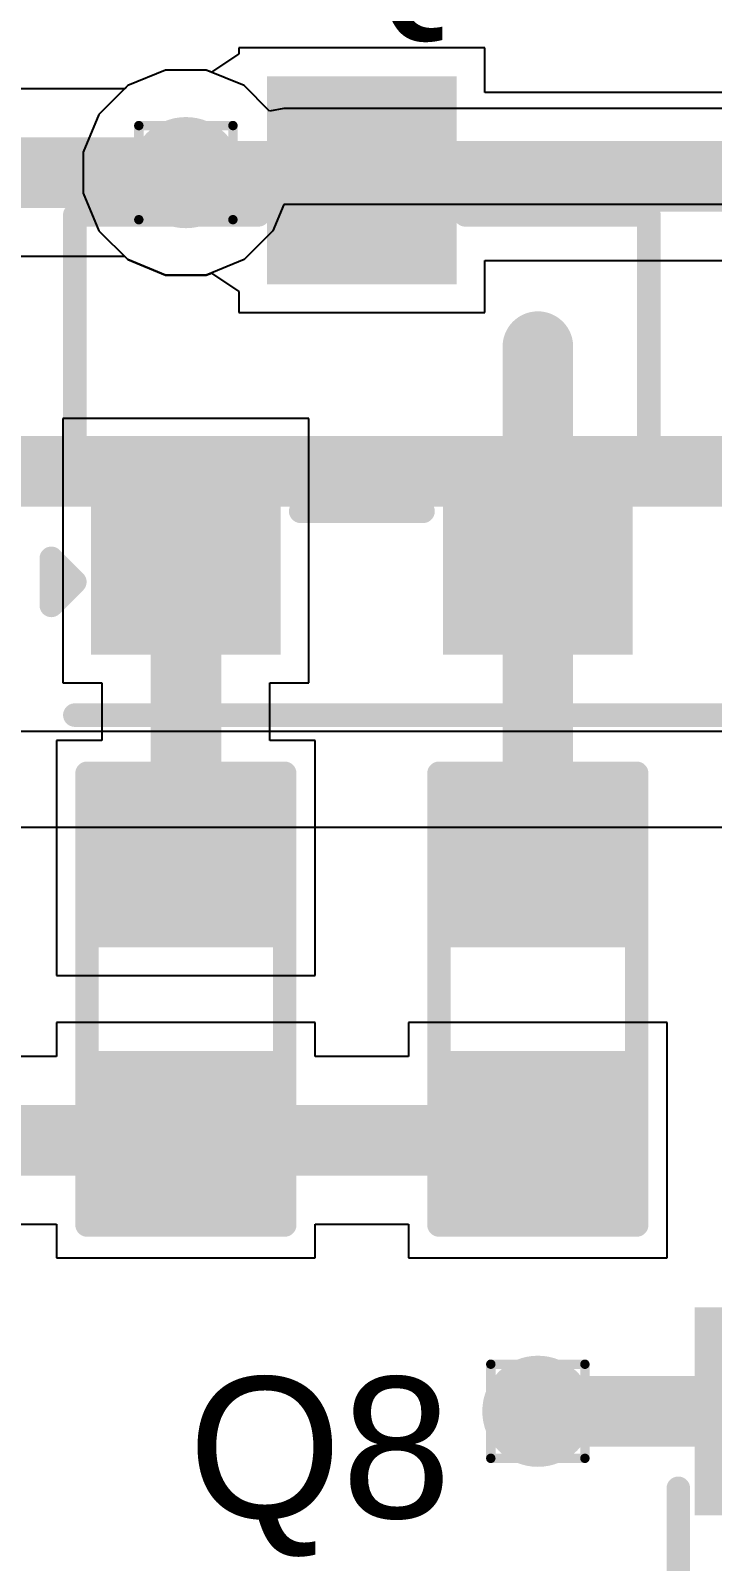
# Model space of a CAD drawing. Header units: inches. Extents: x -40 to 219, y 2 to 133.
# Drawn here: x 64.77 to 68.45, y 30.55 to 38.82 of the extents above; entities that cross this region are included whole.
import ezdxf

# ---------------------------------------------------------------- set-up
doc = ezdxf.new("R2010")
doc.units = ezdxf.units.IN
for name, color, linetype in [('Bottom Layer', 5, 'Continuous'), ('Drill Drawing', 1, 'Continuous'), ('Top Layer', 1, 'Continuous'), ('Top Overlay', 2, 'Continuous'), ('Top Paste', 8, 'Continuous'), ('Top Solder', 216, 'Continuous'), ('Via Holes', 16, 'Continuous')]:
    doc.layers.add(name, color=color, linetype=linetype)
doc.styles.add('Arial', font='', dxfattribs={"height": 0.2})
doc.styles.get('Arial').set_extended_font_data('Arial')

# ---------------------------------------------------------------- blocks, each defined once
blk = doc.blocks.new('R___0603_35')
at = {"layer": 'Top Layer'}
for points in [[(-0.381, 0.4445), (-0.381, -0.4445), (-1.143, -0.4445), (-1.143, 0.4445)], [(1.143, 0.4445), (1.143, -0.4445), (0.381, -0.4445), (0.381, 0.4445)]]:
    blk.add_hatch(color=1, dxfattribs=at).paths.add_polyline_path(points)
at = {"layer": 'Top Paste'}
for points in [[(-0.381, 0.4445), (-0.381, -0.4445), (-1.143, -0.4445), (-1.143, 0.4445)], [(1.143, 0.4445), (1.143, -0.4445), (0.381, -0.4445), (0.381, 0.4445)]]:
    blk.add_hatch(color=8, dxfattribs=at).paths.add_polyline_path(points)
at = {"layer": 'Top Solder'}
for points in [[(-0.2794, 0.5461), (-0.2794, -0.5461), (-1.2446, -0.5461), (-1.2446, 0.5461)], [(1.2446, 0.5461), (1.2446, -0.5461), (0.2794, -0.5461), (0.2794, 0.5461)]]:
    blk.add_hatch(color=216, dxfattribs=at).paths.add_polyline_path(points)
at = {"layer": 'Top Overlay'}
for points in [[(1.2192, 0.5334, 0.127, 0.127, 0), (-1.2192, 0.5334, 0.127, 0.127, 0)], [(-1.2192, -0.5334, 0.127, 0.127, 0), (-1.2192, 0.5334, 0.127, 0.127, 0)], [(1.2192, -0.5334, 0.127, 0.127, 0), (1.2192, 0.5334, 0.127, 0.127, 0)], [(1.2192, -0.5334, 0.127, 0.127, 0), (-1.2192, -0.5334, 0.127, 0.127, 0)]]:
    blk.add_lwpolyline(points, format="xyseb", dxfattribs=at)
for points in [[(-1.25095, 0.5334, 0.0635, 0.0635, 1), (-1.18745, 0.5334, 0.0635, 0.0635, 1)], [(-1.25095, 0.5334, 0.0635, 0.0635, 1), (-1.18745, 0.5334, 0.0635, 0.0635, 1)], [(1.18745, 0.5334, 0.0635, 0.0635, 1), (1.25095, 0.5334, 0.0635, 0.0635, 1)], [(1.18745, 0.5334, 0.0635, 0.0635, 1), (1.25095, 0.5334, 0.0635, 0.0635, 1)], [(-1.25095, -0.5334, 0.0635, 0.0635, 1), (-1.18745, -0.5334, 0.0635, 0.0635, 1)], [(-1.25095, -0.5334, 0.0635, 0.0635, 1), (-1.18745, -0.5334, 0.0635, 0.0635, 1)], [(1.18745, -0.5334, 0.0635, 0.0635, 1), (1.25095, -0.5334, 0.0635, 0.0635, 1)], [(1.18745, -0.5334, 0.0635, 0.0635, 1), (1.25095, -0.5334, 0.0635, 0.0635, 1)]]:
    blk.add_lwpolyline(points, format="xyseb", close=True, dxfattribs=at)
blk = doc.blocks.new('R___0603_37')
at = {"layer": 'Top Layer'}
for points in [[(-0.381, 0.4445), (-0.381, -0.4445), (-1.143, -0.4445), (-1.143, 0.4445)], [(1.143, 0.4445), (1.143, -0.4445), (0.381, -0.4445), (0.381, 0.4445)]]:
    blk.add_hatch(color=1, dxfattribs=at).paths.add_polyline_path(points)
at = {"layer": 'Top Paste'}
for points in [[(-0.381, 0.4445), (-0.381, -0.4445), (-1.143, -0.4445), (-1.143, 0.4445)], [(1.143, 0.4445), (1.143, -0.4445), (0.381, -0.4445), (0.381, 0.4445)]]:
    blk.add_hatch(color=8, dxfattribs=at).paths.add_polyline_path(points)
at = {"layer": 'Top Solder'}
for points in [[(-0.2794, 0.5461), (-0.2794, -0.5461), (-1.2446, -0.5461), (-1.2446, 0.5461)], [(1.2446, 0.5461), (1.2446, -0.5461), (0.2794, -0.5461), (0.2794, 0.5461)]]:
    blk.add_hatch(color=216, dxfattribs=at).paths.add_polyline_path(points)
at = {"layer": 'Top Overlay'}
for points in [[(-1.2192, 0.5334, 0.127, 0.127, 0), (1.2192, 0.5334, 0.127, 0.127, 0)], [(-1.2192, 0.5334, 0.127, 0.127, 0), (-1.2192, -0.5334, 0.127, 0.127, 0)], [(1.2192, 0.5334, 0.127, 0.127, 0), (1.2192, -0.5334, 0.127, 0.127, 0)], [(-1.2192, -0.5334, 0.127, 0.127, 0), (1.2192, -0.5334, 0.127, 0.127, 0)]]:
    blk.add_lwpolyline(points, format="xyseb", dxfattribs=at)
for points in [[(-1.25095, 0.5334, 0.0635, 0.0635, 1), (-1.18745, 0.5334, 0.0635, 0.0635, 1)], [(-1.25095, 0.5334, 0.0635, 0.0635, 1), (-1.18745, 0.5334, 0.0635, 0.0635, 1)], [(1.18745, 0.5334, 0.0635, 0.0635, 1), (1.25095, 0.5334, 0.0635, 0.0635, 1)], [(1.18745, 0.5334, 0.0635, 0.0635, 1), (1.25095, 0.5334, 0.0635, 0.0635, 1)], [(-1.25095, -0.5334, 0.0635, 0.0635, 1), (-1.18745, -0.5334, 0.0635, 0.0635, 1)], [(-1.25095, -0.5334, 0.0635, 0.0635, 1), (-1.18745, -0.5334, 0.0635, 0.0635, 1)], [(1.18745, -0.5334, 0.0635, 0.0635, 1), (1.25095, -0.5334, 0.0635, 0.0635, 1)], [(1.18745, -0.5334, 0.0635, 0.0635, 1), (1.25095, -0.5334, 0.0635, 0.0635, 1)]]:
    blk.add_lwpolyline(points, format="xyseb", close=True, dxfattribs=at)
blk = doc.blocks.new('SOT_23_118')
at = {"layer": 'Top Layer'}
for points in [[(-0.41, 1.46), (0.41, 1.46), (0.41, 0.54), (-0.41, 0.54)], [(-1.36, -0.54), (-0.54, -0.54), (-0.54, -1.46), (-1.36, -1.46)], [(0.54, -0.54), (1.36, -0.54), (1.36, -1.46), (0.54, -1.46)]]:
    blk.add_hatch(color=1, dxfattribs=at).paths.add_polyline_path(points)
at = {"layer": 'Top Paste'}
for points in [[(-0.41, 1.46), (0.41, 1.46), (0.41, 0.54), (-0.41, 0.54)], [(-1.36, -0.54), (-0.54, -0.54), (-0.54, -1.46), (-1.36, -1.46)], [(0.54, -0.54), (1.36, -0.54), (1.36, -1.46), (0.54, -1.46)]]:
    blk.add_hatch(color=8, dxfattribs=at).paths.add_polyline_path(points)
at = {"layer": 'Top Solder'}
for points in [[(-0.5116, 1.5616), (0.5116, 1.5616), (0.5116, 0.4384), (-0.5116, 0.4384)], [(-1.4616, -0.4384), (-0.4384, -0.4384), (-0.4384, -1.5616), (-1.4616, -1.5616)], [(0.4384, -0.4384), (1.4616, -0.4384), (1.4616, -1.5616), (0.4384, -1.5616)]]:
    blk.add_hatch(color=216, dxfattribs=at).paths.add_polyline_path(points)
at = {"layer": 'Top Overlay'}
for points in [[(-1.5494, -0.5842, 0.127, 0.127, 0), (-1.5494, 0.8128, 0.127, 0.127, 0)], [(-1.5494, 0.8128, 0.127, 0.127, 0), (-0.5588, 0.8128, 0.127, 0.127, 0)], [(0.5588, 0.8128, 0.127, 0.127, 0), (1.5494, 0.8128, 0.127, 0.127, 0)], [(1.5494, -0.5842, 0.127, 0.127, 0), (1.5494, 0.8128, 0.127, 0.127, 0)], [(-0.3302, -0.7874, 0.127, 0.127, 0), (0.3302, -0.7874, 0.127, 0.127, 0)], [(-1.6764, -1.0414, 0.127, 0.127, 0), (-1.5494, -1.1684, 0.127, 0.127, 0)], [(-1.6764, -1.2954, 0.127, 0.127, 0), (-1.6764, -1.0414, 0.127, 0.127, 0)], [(-1.6764, -1.2954, 0.127, 0.127, 0), (-1.5494, -1.1684, 0.127, 0.127, 0)]]:
    blk.add_lwpolyline(points, format="xyseb", dxfattribs=at)
for points in [[(-1.5812, 0.8128, 0.0635, 0.0635, 1), (-1.5176, 0.8128, 0.0635, 0.0635, 1)], [(-1.5812, 0.8128, 0.0635, 0.0635, 1), (-1.5176, 0.8128, 0.0635, 0.0635, 1)], [(-0.5905, 0.8128, 0.0635, 0.0635, 1), (-0.5271, 0.8128, 0.0635, 0.0635, 1)], [(0.5271, 0.8128, 0.0635, 0.0635, 1), (0.5905, 0.8128, 0.0635, 0.0635, 1)], [(1.5176, 0.8128, 0.0635, 0.0635, 1), (1.5812, 0.8128, 0.0635, 0.0635, 1)], [(1.5176, 0.8128, 0.0635, 0.0635, 1), (1.5812, 0.8128, 0.0635, 0.0635, 1)], [(-1.5812, -0.5842, 0.0635, 0.0635, 1), (-1.5176, -0.5842, 0.0635, 0.0635, 1)], [(1.5176, -0.5842, 0.0635, 0.0635, 1), (1.5812, -0.5842, 0.0635, 0.0635, 1)], [(-0.3619, -0.7874, 0.0635, 0.0635, 1), (-0.2984, -0.7874, 0.0635, 0.0635, 1)], [(0.2984, -0.7874, 0.0635, 0.0635, 1), (0.3619, -0.7874, 0.0635, 0.0635, 1)], [(-1.7082, -1.0414, 0.0635, 0.0635, 1), (-1.6446, -1.0414, 0.0635, 0.0635, 1)], [(-1.7082, -1.0414, 0.0635, 0.0635, 1), (-1.6446, -1.0414, 0.0635, 0.0635, 1)], [(-1.5812, -1.1684, 0.0635, 0.0635, 1), (-1.5176, -1.1684, 0.0635, 0.0635, 1)], [(-1.5812, -1.1684, 0.0635, 0.0635, 1), (-1.5176, -1.1684, 0.0635, 0.0635, 1)], [(-1.7082, -1.2954, 0.0635, 0.0635, 1), (-1.6446, -1.2954, 0.0635, 0.0635, 1)], [(-1.7082, -1.2954, 0.0635, 0.0635, 1), (-1.6446, -1.2954, 0.0635, 0.0635, 1)]]:
    blk.add_lwpolyline(points, format="xyseb", close=True, dxfattribs=at)
blk = doc.blocks.new('SOT_23_128')
at = {"layer": 'Top Layer'}
for points in [[(-0.41, 1.46), (0.41, 1.46), (0.41, 0.54), (-0.41, 0.54)], [(-1.36, -0.54), (-0.54, -0.54), (-0.54, -1.46), (-1.36, -1.46)], [(0.54, -0.54), (1.36, -0.54), (1.36, -1.46), (0.54, -1.46)]]:
    blk.add_hatch(color=1, dxfattribs=at).paths.add_polyline_path(points)
at = {"layer": 'Top Paste'}
for points in [[(-0.41, 1.46), (0.41, 1.46), (0.41, 0.54), (-0.41, 0.54)], [(-1.36, -0.54), (-0.54, -0.54), (-0.54, -1.46), (-1.36, -1.46)], [(0.54, -0.54), (1.36, -0.54), (1.36, -1.46), (0.54, -1.46)]]:
    blk.add_hatch(color=8, dxfattribs=at).paths.add_polyline_path(points)
at = {"layer": 'Top Solder'}
for points in [[(-0.5116, 1.5616), (0.5116, 1.5616), (0.5116, 0.4384), (-0.5116, 0.4384)], [(-1.4616, -0.4384), (-0.4384, -0.4384), (-0.4384, -1.5616), (-1.4616, -1.5616)], [(0.4384, -0.4384), (1.4616, -0.4384), (1.4616, -1.5616), (0.4384, -1.5616)]]:
    blk.add_hatch(color=216, dxfattribs=at).paths.add_polyline_path(points)
at = {"layer": 'Top Overlay'}
for points in [[(-1.5494, 0.8128, 0.127, 0.127, 0), (-1.5494, -0.5842, 0.127, 0.127, 0)], [(-0.5588, 0.8128, 0.127, 0.127, 0), (-1.5494, 0.8128, 0.127, 0.127, 0)], [(1.5494, 0.8128, 0.127, 0.127, 0), (0.5588, 0.8128, 0.127, 0.127, 0)], [(1.5494, -0.5842, 0.127, 0.127, 0), (1.5494, 0.8128, 0.127, 0.127, 0)], [(0.3302, -0.7874, 0.127, 0.127, 0), (-0.3302, -0.7874, 0.127, 0.127, 0)], [(-1.5494, -1.1684, 0.127, 0.127, 0), (-1.6764, -1.0414, 0.127, 0.127, 0)], [(-1.6764, -1.0414, 0.127, 0.127, 0), (-1.6764, -1.2954, 0.127, 0.127, 0)], [(-1.5494, -1.1684, 0.127, 0.127, 0), (-1.6764, -1.2954, 0.127, 0.127, 0)]]:
    blk.add_lwpolyline(points, format="xyseb", dxfattribs=at)
for points in [[(-1.5812, 0.8128, 0.0635, 0.0635, 1), (-1.5176, 0.8128, 0.0635, 0.0635, 1)], [(-1.5812, 0.8128, 0.0635, 0.0635, 1), (-1.5176, 0.8128, 0.0635, 0.0635, 1)], [(-0.5905, 0.8128, 0.0635, 0.0635, 1), (-0.5271, 0.8128, 0.0635, 0.0635, 1)], [(0.5271, 0.8128, 0.0635, 0.0635, 1), (0.5905, 0.8128, 0.0635, 0.0635, 1)], [(1.5176, 0.8128, 0.0635, 0.0635, 1), (1.5812, 0.8128, 0.0635, 0.0635, 1)], [(1.5176, 0.8128, 0.0635, 0.0635, 1), (1.5812, 0.8128, 0.0635, 0.0635, 1)], [(-1.5812, -0.5842, 0.0635, 0.0635, 1), (-1.5177, -0.5842, 0.0635, 0.0635, 1)], [(1.5177, -0.5842, 0.0635, 0.0635, 1), (1.5812, -0.5842, 0.0635, 0.0635, 1)], [(-0.3619, -0.7874, 0.0635, 0.0635, 1), (-0.2984, -0.7874, 0.0635, 0.0635, 1)], [(0.2984, -0.7874, 0.0635, 0.0635, 1), (0.3619, -0.7874, 0.0635, 0.0635, 1)], [(-1.7082, -1.0414, 0.0635, 0.0635, 1), (-1.6446, -1.0414, 0.0635, 0.0635, 1)], [(-1.7082, -1.0414, 0.0635, 0.0635, 1), (-1.6446, -1.0414, 0.0635, 0.0635, 1)], [(-1.5812, -1.1684, 0.0635, 0.0635, 1), (-1.5176, -1.1684, 0.0635, 0.0635, 1)], [(-1.5812, -1.1684, 0.0635, 0.0635, 1), (-1.5176, -1.1684, 0.0635, 0.0635, 1)], [(-1.7082, -1.2954, 0.0635, 0.0635, 1), (-1.6446, -1.2954, 0.0635, 0.0635, 1)], [(-1.7082, -1.2954, 0.0635, 0.0635, 1), (-1.6446, -1.2954, 0.0635, 0.0635, 1)]]:
    blk.add_lwpolyline(points, format="xyseb", close=True, dxfattribs=at)

msp = doc.modelspace()

# ---------------------------------------------------------------- hatches: boundary and pattern name
at = {"layer": 'Bottom Layer'}
h = msp.add_hatch(color=5, dxfattribs=at)
edge = h.paths.add_edge_path()
edge.add_arc((65.6111, 38.0497), 0.3, 0, 360)
h = msp.add_hatch(color=5, dxfattribs=at)
edge = h.paths.add_edge_path()
edge.add_arc((67.5111, 31.363), 0.3, 0, 360)
at = {"layer": 'Top Layer'}
h = msp.add_hatch(color=1, dxfattribs=at)
edge = h.paths.add_edge_path()
edge.add_arc((65.6111, 38.0497), 0.3, 0, 360)
h = msp.add_hatch(color=1, dxfattribs=at)
edge = h.paths.add_edge_path()
edge.add_arc((67.5111, 31.363), 0.3, 0, 360)
at = {"layer": 'Via Holes'}
h = msp.add_hatch(color=7, dxfattribs=at)
edge = h.paths.add_edge_path()
edge.add_arc((65.6111, 38.0497), 0.15, 0, 360)
h = msp.add_hatch(color=7, dxfattribs=at)
edge = h.paths.add_edge_path()
edge.add_arc((67.5111, 31.363), 0.15, 0, 360)

# ---------------------------------------------------------------- linework, layer by layer
at = {"layer": 'Bottom Layer'}
for p, q in [((65.5009, 38.6037), (65.2973, 38.5194)), ((65.7213, 38.6037), (65.5009, 38.6037)), ((65.9249, 38.5194), (65.7213, 38.6037)), ((65.2973, 38.5194), (65.2809, 38.5029)), ((66.0632, 38.3811), (65.9249, 38.5194)), ((65.2809, 38.5029), (61.4766, 38.5029)), ((66.1398, 38.3963), (66.0632, 38.3811)), ((73.7732, 38.3963), (66.1398, 38.3963)), ((66.1398, 38.3963), (66.1398, 38.3963)), ((66.1398, 37.8784), (66.0808, 37.7359)), ((73.7732, 37.8784), (66.1398, 37.8784)), ((66.0808, 37.7359), (65.9249, 37.58)), ((65.2809, 37.5965), (61.8896, 37.5965)), ((65.2973, 37.58), (65.2809, 37.5965)), ((65.5009, 37.4957), (65.2973, 37.58)), ((65.9249, 37.58), (65.7213, 37.4957)), ((65.7213, 37.4957), (65.5009, 37.4957)), ((63.8769, 35.0336), (68.7561, 35.0336)), ((64.1297, 34.5156), (68.7561, 34.5156))]:
    msp.add_line(p, q, dxfattribs=at)
for points in [[(61.4766, 38.0497, 0.381, 0.381, 0), (65.6111, 38.0497, 0.381, 0.381, 0)], [(62.788, 36.4368, 0.381, 0.381, 0), (72.351, 36.4368, 0.381, 0.381, 0)]]:
    msp.add_lwpolyline(points, format="xyseb", dxfattribs=at)
msp.add_lwpolyline([(65.5159, 38.0497, 0.1905, 0.1905, 1), (65.7064, 38.0497, 0.1905, 0.1905, 1)], format="xyseb", close=True, dxfattribs=at)
at = {"layer": 'Drill Drawing'}
for points in [[(65.3571, 38.3037, 0.0508, 0.0508, 0), (65.8651, 38.3037, 0.0508, 0.0508, 0)], [(65.3571, 37.7957, 0.0508, 0.0508, 0), (65.3571, 38.3037, 0.0508, 0.0508, 0)], [(65.8651, 37.7957, 0.0508, 0.0508, 0), (65.8651, 38.3037, 0.0508, 0.0508, 0)], [(65.3571, 37.7957, 0.0508, 0.0508, 0), (65.8651, 37.7957, 0.0508, 0.0508, 0)], [(67.2571, 31.617, 0.0508, 0.0508, 0), (67.7651, 31.617, 0.0508, 0.0508, 0)], [(67.2571, 31.109, 0.0508, 0.0508, 0), (67.2571, 31.617, 0.0508, 0.0508, 0)], [(67.7651, 31.109, 0.0508, 0.0508, 0), (67.7651, 31.617, 0.0508, 0.0508, 0)], [(67.2571, 31.109, 0.0508, 0.0508, 0), (67.7651, 31.109, 0.0508, 0.0508, 0)]]:
    msp.add_lwpolyline(points, format="xyseb", dxfattribs=at)
for points in [[(65.3444, 38.3037, 0.0254, 0.0254, 1), (65.3698, 38.3037, 0.0254, 0.0254, 1)], [(65.3444, 38.3037, 0.0254, 0.0254, 1), (65.3698, 38.3037, 0.0254, 0.0254, 1)], [(65.8524, 38.3037, 0.0254, 0.0254, 1), (65.8778, 38.3037, 0.0254, 0.0254, 1)], [(65.8524, 38.3037, 0.0254, 0.0254, 1), (65.8778, 38.3037, 0.0254, 0.0254, 1)], [(65.3444, 37.7957, 0.0254, 0.0254, 1), (65.3698, 37.7957, 0.0254, 0.0254, 1)], [(65.3444, 37.7957, 0.0254, 0.0254, 1), (65.3698, 37.7957, 0.0254, 0.0254, 1)], [(65.8524, 37.7957, 0.0254, 0.0254, 1), (65.8778, 37.7957, 0.0254, 0.0254, 1)], [(65.8524, 37.7957, 0.0254, 0.0254, 1), (65.8778, 37.7957, 0.0254, 0.0254, 1)], [(67.2444, 31.617, 0.0254, 0.0254, 1), (67.2698, 31.617, 0.0254, 0.0254, 1)], [(67.2444, 31.617, 0.0254, 0.0254, 1), (67.2698, 31.617, 0.0254, 0.0254, 1)], [(67.7524, 31.617, 0.0254, 0.0254, 1), (67.7778, 31.617, 0.0254, 0.0254, 1)], [(67.7524, 31.617, 0.0254, 0.0254, 1), (67.7778, 31.617, 0.0254, 0.0254, 1)], [(67.2444, 31.109, 0.0254, 0.0254, 1), (67.2698, 31.109, 0.0254, 0.0254, 1)], [(67.2444, 31.109, 0.0254, 0.0254, 1), (67.2698, 31.109, 0.0254, 0.0254, 1)], [(67.7524, 31.109, 0.0254, 0.0254, 1), (67.7778, 31.109, 0.0254, 0.0254, 1)], [(67.7524, 31.109, 0.0254, 0.0254, 1), (67.7778, 31.109, 0.0254, 0.0254, 1)]]:
    msp.add_lwpolyline(points, format="xyseb", close=True, dxfattribs=at)
at = {"layer": 'Top Layer'}
for p, q in [((65.8971, 38.6909), (65.7493, 38.5921)), ((67.2251, 38.7228), (65.8971, 38.7228)), ((65.8971, 38.7228), (65.8971, 38.6909)), ((67.2251, 38.4824), (67.2251, 38.7228)), ((65.5009, 38.6037), (65.2973, 38.5194)), ((65.7213, 38.6037), (65.5009, 38.6037)), ((65.7493, 38.5921), (65.7213, 38.6037)), ((65.2973, 38.5194), (65.1415, 38.3635)), ((68.5463, 38.4824), (67.2251, 38.4824)), ((65.1415, 38.3635), (65.0571, 38.1599)), ((65.0571, 38.1599), (65.0571, 37.9395)), ((65.0571, 37.9395), (65.1415, 37.7359)), ((65.1415, 37.7359), (65.2973, 37.58)), ((65.2973, 37.58), (65.5009, 37.4957)), ((67.2251, 37.2948), (67.2251, 37.576)), ((67.2251, 37.576), (68.5463, 37.576)), ((65.5009, 37.4957), (65.7213, 37.4957)), ((65.7213, 37.4957), (65.7493, 37.5073)), ((65.7493, 37.5073), (65.8971, 37.4085)), ((65.8971, 37.4085), (65.8971, 37.2948)), ((65.8971, 37.2948), (67.2251, 37.2948)), ((66.2751, 36.7228), (64.9471, 36.7228)), ((64.9471, 36.7228), (64.9471, 35.2948)), ((66.2751, 35.2948), (66.2751, 36.7228)), ((64.9471, 35.2948), (65.1579, 35.2948)), ((65.1579, 35.2948), (65.1579, 34.9849)), ((66.0643, 34.9849), (66.0643, 35.2948)), ((66.0643, 35.2948), (66.2751, 35.2948)), ((65.1579, 34.9849), (64.9126, 34.9849)), ((64.9126, 34.9849), (64.9126, 33.7149)), ((66.3096, 34.9849), (66.0643, 34.9849)), ((66.3096, 33.7149), (66.3096, 34.9849)), ((64.9126, 33.7149), (66.3096, 33.7149)), ((66.3096, 33.4609), (64.9126, 33.4609)), ((64.9126, 33.4609), (64.9126, 33.2791)), ((66.3096, 33.2791), (66.3096, 33.4609)), ((68.2095, 33.4609), (66.8125, 33.4609)), ((66.8125, 33.4609), (66.8125, 33.2791)), ((68.2095, 32.1909), (68.2095, 33.4609)), ((64.9126, 33.2791), (64.3707, 33.2791)), ((66.8125, 33.2791), (66.3096, 33.2791)), ((63.5964, 32.3727), (64.9126, 32.3727)), ((64.9126, 32.3727), (64.9126, 32.1909)), ((66.3096, 32.1909), (66.3096, 32.3727)), ((66.3096, 32.3727), (66.8125, 32.3727)), ((66.8125, 32.3727), (66.8125, 32.1909)), ((64.9126, 32.1909), (66.3096, 32.1909)), ((66.8125, 32.1909), (68.2095, 32.1909))]:
    msp.add_line(p, q, dxfattribs=at)
for points in [[(65.6111, 38.0497, 0.381, 0.381, 0), (65.6316, 38.0292, 0.381, 0.381, 0)], [(65.6316, 38.0292, 0.381, 0.381, 0), (66.5407, 38.0292, 0.381, 0.381, 0)], [(66.5407, 38.0292, 0.381, 0.381, 0), (66.5611, 38.0088, 0.381, 0.381, 0)], [(66.5816, 38.0292, 0.381, 0.381, 0), (70.7485, 38.0292, 0.381, 0.381, 0)], [(67.5111, 36.0088, 0.381, 0.381, 0), (67.5111, 37.1104, 0.381, 0.381, 0)], [(65.6111, 34.3499, 0.381, 0.381, 0), (65.6111, 36.0088, 0.381, 0.381, 0)], [(67.5111, 34.3499, 0.381, 0.381, 0), (67.5111, 36.0088, 0.381, 0.381, 0)], [(62.9325, 32.8259, 0.381, 0.381, 0), (65.6111, 32.8259, 0.381, 0.381, 0)], [(65.6111, 32.8259, 0.381, 0.381, 0), (67.5111, 32.8259, 0.381, 0.381, 0)], [(67.5111, 31.363, 0.381, 0.381, 0), (68.8686, 31.363, 0.381, 0.381, 0)]]:
    msp.add_lwpolyline(points, format="xyseb", dxfattribs=at)
for points in [[(65.5159, 38.0497, 0.1905, 0.1905, 1), (65.7064, 38.0497, 0.1905, 0.1905, 1)], [(65.5363, 38.0292, 0.1905, 0.1905, 1), (65.7268, 38.0292, 0.1905, 0.1905, 1)], [(65.5363, 38.0292, 0.1905, 0.1905, 1), (65.7268, 38.0292, 0.1905, 0.1905, 1)], [(66.4454, 38.0292, 0.1905, 0.1905, 1), (66.6359, 38.0292, 0.1905, 0.1905, 1)], [(66.4454, 38.0292, 0.1905, 0.1905, 1), (66.6359, 38.0292, 0.1905, 0.1905, 1)], [(66.4659, 38.0088, 0.1905, 0.1905, 1), (66.6564, 38.0088, 0.1905, 0.1905, 1)], [(66.4863, 38.0292, 0.1905, 0.1905, 1), (66.6768, 38.0292, 0.1905, 0.1905, 1)], [(67.4159, 37.1104, 0.1905, 0.1905, 1), (67.6064, 37.1104, 0.1905, 0.1905, 1)], [(65.5159, 36.0088, 0.1905, 0.1905, 1), (65.7064, 36.0088, 0.1905, 0.1905, 1)], [(67.4159, 36.0088, 0.1905, 0.1905, 1), (67.6064, 36.0088, 0.1905, 0.1905, 1)], [(67.4159, 36.0088, 0.1905, 0.1905, 1), (67.6064, 36.0088, 0.1905, 0.1905, 1)], [(65.5159, 34.3499, 0.1905, 0.1905, 1), (65.7064, 34.3499, 0.1905, 0.1905, 1)], [(67.4159, 34.3499, 0.1905, 0.1905, 1), (67.6064, 34.3499, 0.1905, 0.1905, 1)], [(65.5159, 32.8259, 0.1905, 0.1905, 1), (65.7064, 32.8259, 0.1905, 0.1905, 1)], [(65.5159, 32.8259, 0.1905, 0.1905, 1), (65.7064, 32.8259, 0.1905, 0.1905, 1)], [(67.4159, 32.8259, 0.1905, 0.1905, 1), (67.6064, 32.8259, 0.1905, 0.1905, 1)], [(67.4159, 31.363, 0.1905, 0.1905, 1), (67.6064, 31.363, 0.1905, 0.1905, 1)]]:
    msp.add_lwpolyline(points, format="xyseb", close=True, dxfattribs=at)
at = {"layer": 'Top Overlay'}
msp.add_lwpolyline([(65.0117, 35.1212, 0.127, 0.127, 0), (71.7433, 35.1212, 0.127, 0.127, 0)], format="xyseb", dxfattribs=at)
msp.add_lwpolyline([(64.98, 35.1212, 0.0635, 0.0635, 1), (65.0435, 35.1212, 0.0635, 0.0635, 1)], format="xyseb", close=True, dxfattribs=at)

# ---------------------------------------------------------------- block references
msp.add_blockref('SOT_23_118', (66.5611, 37.0088))
for name, p, rotation in [('R___0603_37', (65.6111, 33.5879), 90), ('R___0603_35', (67.511, 33.5879), 270), ('SOT_23_128', (69.8186, 30.363), 180)]:
    msp.add_blockref(name, p, dxfattribs=dict(rotation=rotation))

# ---------------------------------------------------------------- texts
at = {"layer": 'Top Overlay', "style": 'Arial'}
for s, p in [('Q18', (66.3099, 38.9629)), ('Q8', (65.6237, 30.7864))]:
    msp.add_text(s, height=0.762, dxfattribs=at).set_placement(p)

doc.saveas('drawing.dxf')
